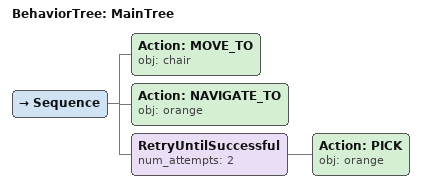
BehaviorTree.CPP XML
<root main_tree_to_execute="MainTree">
  <BehaviorTree ID="MainTree">
    <Sequence>
      <!-- Move to chair -->
      <Action ID="MOVE_TO" obj="chair" />
      <!-- Navigate to orange -->
      <Action ID="NAVIGATE_TO" obj="orange" />
      <!-- Retry GRASP orange up to 2 attempts -->
      <RetryUntilSuccessful num_attempts="2">
        <!-- Grasp orange -->
        <Action ID="PICK" obj="orange" />
      </RetryUntilSuccessful>
    </Sequence>
  </BehaviorTree>
</root>
